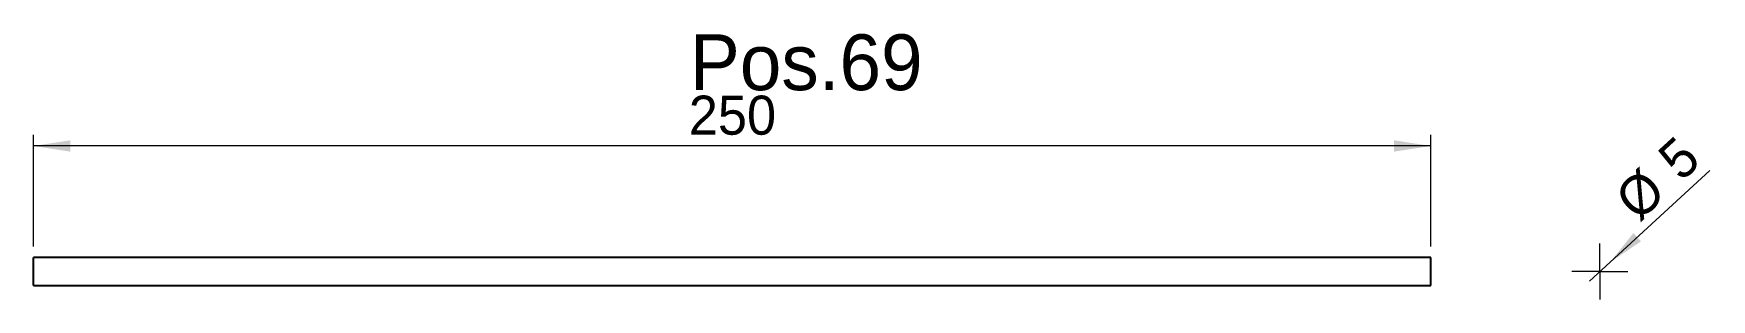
# Model space of a CAD drawing. Header units: metres. Extents: x 50 to 200, y 174 to 198.
import ezdxf

# ---------------------------------------------------------------- set-up
doc = ezdxf.new("R2010")
doc.units = ezdxf.units.M
doc.dimstyles.get("Standard").update_dxf_attribs({"dimtxt": 2.5, "dimasz": 2.5, "dimexe": 1.25, "dimexo": 0.625, "dimtad": 1, "dimcen": 2.5, "dimazin": 3, "dimtfac": 1, "dimtmove": 0, "dimatfit": 3})

# ---------------------------------------------------------------- blocks, each defined once
blk = doc.blocks.new('*D1')
at = {"color": 7, "linetype": 'Continuous', "lineweight": 18}
for p, q in [((49.9, 178.77), (49.9, 188.77)), ((174.9, 187.77), (49.9, 187.77)), ((174.9, 178.77), (174.9, 188.77))]:
    blk.add_line(p, q, dxfattribs=at)
for points in [[(49.9, 187.77), (53.2, 187.26), (53.2, 188.28)], [(174.9, 187.77), (171.6, 188.28), (171.6, 187.26)]]:
    blk.add_solid(points, dxfattribs=at)
at = {"color": 7, "linetype": 'Continuous', "lineweight": 18, "insert": (108.52, 192.28), "char_height": 3.5, "attachment_point": 1}
blk.add_mtext('250', dxfattribs=at)
blk = doc.blocks.new('*D2')
at = {"color": 7, "linetype": 'Continuous', "lineweight": 18}
for q in [(199.87, 185.56), (189.09, 175.67)]:
    blk.add_line((190.94, 177.36), q, dxfattribs=at)
blk.add_solid([(190.94, 177.36), (193.71, 179.22), (193.03, 179.97)], dxfattribs=at)
at = {"color": 7, "linetype": 'Continuous', "lineweight": 18, "char_height": 3.5, "attachment_point": 1, "rotation": 42.5288}
for s, insert in [('5', (194.95, 187.09)), ('%%c', (191.1, 183.49))]:
    blk.add_mtext(s, dxfattribs=dict(at, insert=insert))
blk = doc.blocks.new('SW_CENTERMARKSYMBOL_4')
at = {"color": 0, "linetype": 'Continuous', "lineweight": 0}
for p, q in [((0, 1.25), (0, 2.5)), ((-1.25, 0), (-2.5, 0)), ((0, 0), (-1.25, 0)), ((0, 0), (0, 1.25)), ((0, 0), (0, -1.25)), ((0, 0), (1.25, 0)), ((1.25, 0), (2.5, 0)), ((0, -1.25), (0, -2.5))]:
    blk.add_line(p, q, dxfattribs=at)

msp = doc.modelspace()

# ---------------------------------------------------------------- linework, layer by layer
at = {"color": 7, "linetype": 'Continuous', "lineweight": 25}
for p, q in [((174.902, 177.769), (49.902, 177.769)), ((49.902, 176.519), (49.902, 177.769)), ((174.902, 176.519), (174.902, 177.769)), ((49.902, 175.269), (49.902, 176.519)), ((174.902, 175.269), (174.902, 176.519)), ((49.902, 175.269), (174.902, 175.269))]:
    msp.add_line(p, q, dxfattribs=at)

# ---------------------------------------------------------------- block references
at = {"color": 7, "linetype": 'Continuous', "lineweight": 0}
msp.add_blockref('SW_CENTERMARKSYMBOL_4', (190.014, 176.519), dxfattribs=at)

# ---------------------------------------------------------------- texts
at = {"insert": (108.625, 197.769), "char_height": 5, "attachment_point": 1}
msp.add_mtext('Pos.69', dxfattribs=at)

# ---------------------------------------------------------------- dimensions: what is measured, and where the dimension line sits
at = {"color": 7, "linetype": 'Continuous', "lineweight": 18}
dim = msp.add_linear_dim(base=(49.902, 187.769), p1=(174.902, 177.769), p2=(49.902, 177.769), dimstyle='Standard', dxfattribs=at)
dim.commit()
dim.dimension.update_dxf_attribs({"geometry": '*D1', "text_midpoint": (112.402, 187.769), "dimtype": 160})
dim = msp.add_diameter_dim_2p(p1=(189.093, 175.674), p2=(190.935, 177.364), dimstyle='Standard', dxfattribs=at)
dim.commit()
dim.dimension.update_dxf_attribs({"geometry": '*D2', "text_midpoint": (197.249, 183.155), "dimtype": 163})

doc.saveas('drawing.dxf')
